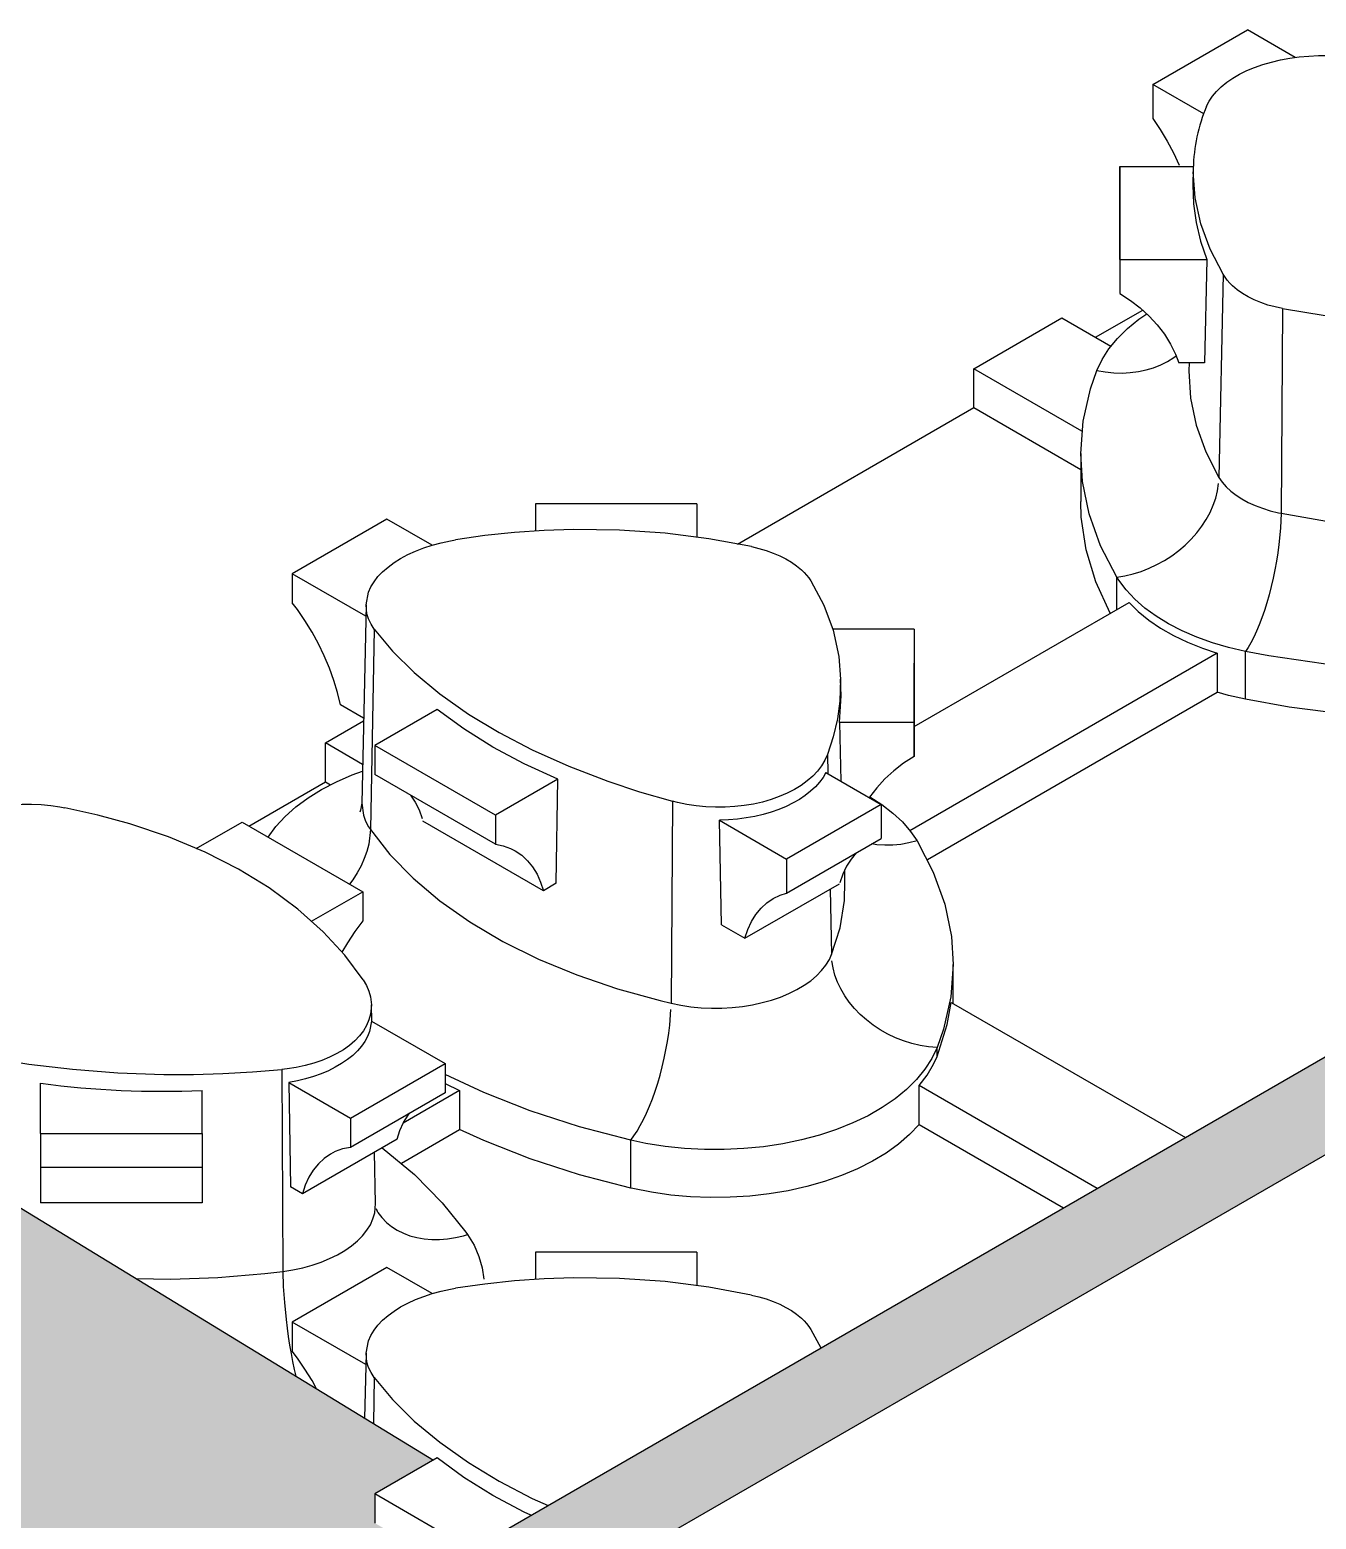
# Model space of a CAD drawing. Header units: millimetres. Extents: x 441156 to 441876, y 4514765 to 4515211.
# Drawn here: x 441489.989 to 441490.625, y 4514926.779 to 4514927.515 of the extents above; entities that cross this region are included whole.
import ezdxf

# ---------------------------------------------------------------- set-up
doc = ezdxf.new("R2010")
doc.units = ezdxf.units.MM
doc.layers.add('Cornice', color=7, linetype='Continuous')
doc.layers.add('Cornice_Tratteggi', color=7, linetype='Continuous', lineweight=5)

msp = doc.modelspace()

# ---------------------------------------------------------------- hatches: boundary and pattern name
at = {"layer": 'Cornice_Tratteggi'}
h = msp.add_hatch(dxfattribs=at)
h.set_pattern_fill('AR-RSHKE', color=254, scale=3.01875e-05)
h.set_pattern_definition([(0, (441481.528145, 4514941.521309), (0.0195524437, 0.00920115), [0.004600575, -0.0038338125, 0.0053673375, -0.0023002875, 0.0069008625, -0.00306705]), (0, (441481.5327455, 4514941.521692), (0.0195524437, 0.00920115), [0.0038338125, -0.0145684875, 0.00306705, -0.004600575]), (0, (441481.541947, 4514941.5207335), (0.0195524437, 0.00920115), [0.002300287, -0.023769637]), (90, (441481.528145, 4514941.5213086), (-0.0065174813, 0.00920115), [0.008817769, -0.027986831]), (90, (441481.5327455, 4514941.5213086), (-0.0065174813, 0.00920115), [0.008626078, -0.028178522]), (90, (441481.5365793, 4514941.5213086), (-0.0065174813, 0.00920115), [0.008051006, -0.028753594]), (90, (441481.5419467, 4514941.5207335), (-0.0065174813, 0.00920115), [0.008817769, -0.027986831]), (90, (441481.544247, 4514941.5207335), (-0.0065174813, 0.00920115), [0.008817769, -0.027986831]), (90, (441481.551148, 4514941.5213086), (-0.0065174813, 0.00920115), [0.008434387, -0.028370212])])
h.paths.add_polyline_path([(441490.01807424, 4514926.60618213), (441489.97624511, 4514926.63033195), (441489.97624511, 4514926.01450696), (441489.76709948, 4514926.13525608), (441489.76709948, 4514926.08695608), (441490.01807424, 4514925.94205713)])
h.paths.add_polyline_path([(441491.33918857, 4514927.3689205), (441491.33918857, 4514927.41722016), (441489.97624511, 4514926.63033195), (441490.01807424, 4514926.60618213)])
msp.add_hatch(color=254, dxfattribs=at).paths.add_polyline_path([(441489.95742889, 4514926.94942616, 1.032811065), (441489.87026317, 4514926.80468406), (441489.93402486, 4514926.76572555), (441489.95044298, 4514926.77520447), (441489.97410147, 4514926.76154465), (441489.97605703, 4514926.76180968), (441489.98080044, 4514926.7622326), (441489.98556043, 4514926.76243907), (441489.99032181, 4514926.76242568), (441489.9950656, 4514926.76219508), (441489.99974206, 4514926.7617509), (441490.00430146, 4514926.76109677), (441490.00672284, 4514926.76065373), (441490.02303871, 4514926.75702602), (441490.03876728, 4514926.75270171), (441490.05794381, 4514926.74619404), (441490.07163157, 4514926.7404582), (441490.09426945, 4514926.75352875), (441490.14194986, 4514926.72600071), (441490.18703763, 4514926.7520319), (441490.18354425, 4514926.75404879), (441490.18318219, 4514926.75530877), (441490.18164739, 4514926.75954334), (441490.17973193, 4514926.76338419), (441490.17745039, 4514926.76680209), (441490.15980777, 4514926.77698796), (441490.1598081, 4514926.79136715), (441490.18876078, 4514926.80808195)])

# ---------------------------------------------------------------- linework, layer by layer
at = {"color": 254, "linetype": 'Continuous'}
for p, q in [((441490.19067425, 4514926.80918662), (441490.1598081, 4514926.79136715)), ((441490.1598081, 4514926.79136715), (441490.15980777, 4514926.77698796)), ((441490.20748851, 4514926.76383911), (441490.1598081, 4514926.79136715))]:
    msp.add_line(p, q, dxfattribs=at)
msp.add_polyline3d([(441490.23692841, 4514926.78083608, 0), (441490.2336061, 4514926.78234306, 0), (441490.21807496, 4514926.79062273, 0), (441490.20373403, 4514926.79958954, 0), (441490.19067425, 4514926.80918662, 0)], dxfattribs=at)
at = {"layer": 'Cornice', "color": 254, "linetype": 'Continuous'}
for p, q in [((441490.54406929, 4514927.48764779), (441490.59081656, 4514927.51463707)), ((441490.61447504, 4514927.50097726), (441490.59081656, 4514927.51463707)), ((441490.54406929, 4514927.48764779), (441490.54406891, 4514927.47080897)), ((441490.56927025, 4514927.47309738), (441490.54406929, 4514927.48764779)), ((441490.52784283, 4514927.44714525), (441490.5278423, 4514927.43030646)), ((441490.52784283, 4514927.40113377), (441490.52784283, 4514927.44714525)), ((441490.52784283, 4514927.44714525), (441490.56419972, 4514927.44714448)), ((441490.56408297, 4514927.44609021), (441490.56390714, 4514927.43786637)), ((441490.5278423, 4514927.43030646), (441490.5278423, 4514927.38429497)), ((441490.52784283, 4514927.40113377), (441490.5278423, 4514927.38429497)), ((441490.52784283, 4514927.40113377), (441490.57081912, 4514927.40113285)), ((441490.57081912, 4514927.40113285), (441490.56969934, 4514927.35011161)), ((441490.57881098, 4514927.39387195), (441490.57679249, 4514927.29350358)), ((441490.51586252, 4514927.36275129), (441490.53912762, 4514927.37618328)), ((441490.60816766, 4514927.37692302), (441490.60746589, 4514927.27579445)), ((441490.45566716, 4514927.34722335), (441490.49921256, 4514927.37236405)), ((441490.49921256, 4514927.37236405), (441490.52342296, 4514927.35838631)), ((441490.50908119, 4514927.31638504), (441490.45566716, 4514927.34722335)), ((441490.45566716, 4514927.32799782), (441490.45566716, 4514927.34722335)), ((441490.56969934, 4514927.35011161), (441490.5568827, 4514927.35011161)), ((441490.56203099, 4514927.35011161), (441490.56194805, 4514927.34623213)), ((441490.33898198, 4514927.26063025), (441490.45566716, 4514927.32799782)), ((441490.45566716, 4514927.32799782), (441490.50850321, 4514927.29749321)), ((441490.50850321, 4514927.30526061), (441490.50850321, 4514927.28159842)), ((441490.31885942, 4514927.28047831), (441490.23916442, 4514927.28047831)), ((441490.23916442, 4514927.28047831), (441490.23916442, 4514927.2670562)), ((441490.31885942, 4514927.28047831), (441490.31885942, 4514927.26399875)), ((441490.16580986, 4514927.27295897), (441490.11906259, 4514927.24596968)), ((441490.18814249, 4514927.26006467), (441490.16580986, 4514927.27295897)), ((441490.11906259, 4514927.24596968), (441490.11906226, 4514927.23159068)), ((441490.15536644, 4514927.22500875), (441490.11906259, 4514927.24596968)), ((441490.52633088, 4514927.22830323), (441490.52633088, 4514927.24431306)), ((441490.15548687, 4514927.23064135), (441490.1533909, 4514927.13260543)), ((441490.42616358, 4514927.17047216), (441490.53238665, 4514927.23179949)), ((441490.15958274, 4514927.21862289), (441490.15762588, 4514927.11952513)), ((441490.42616304, 4514927.21852713), (441490.3859894, 4514927.21852627)), ((441490.42616304, 4514927.21852713), (441490.42616304, 4514927.17251564)), ((441490.42616304, 4514927.21852713), (441490.42616358, 4514927.20168834)), ((441490.57593205, 4514927.20665879), (441490.42414202, 4514927.11902361)), ((441490.57593205, 4514927.20665879), (441490.57593205, 4514927.18743326)), ((441490.5899218, 4514927.183937), (441490.5899218, 4514927.20759918)), ((441490.42616358, 4514927.15567685), (441490.42616358, 4514927.20168834)), ((441490.39009873, 4514927.18558505), (441490.38992104, 4514927.19389605)), ((441490.38941415, 4514927.17251486), (441490.39009873, 4514927.18558505)), ((441490.43273752, 4514927.10476065), (441490.57593205, 4514927.18743326)), ((441490.15428893, 4514927.17460944), (441490.14279874, 4514927.18124324)), ((441490.19067425, 4514927.17890292), (441490.1598081, 4514927.16108345)), ((441490.13548037, 4514927.16236519), (441490.15425895, 4514927.1732069)), ((441490.42616304, 4514927.17251564), (441490.38941415, 4514927.17251486)), ((441490.38941415, 4514927.17251486), (441490.39003601, 4514927.14350249)), ((441490.42616304, 4514927.17251564), (441490.42616358, 4514927.15567685)), ((441490.15380102, 4514927.15178787), (441490.13548037, 4514927.16236519)), ((441490.13548037, 4514927.14313967), (441490.13548037, 4514927.16236519)), ((441490.1598081, 4514927.16108345), (441490.15980777, 4514927.14670426)), ((441490.21936284, 4514927.12669983), (441490.1598081, 4514927.16108345)), ((441490.38337807, 4514927.15663394), (441490.38357351, 4514927.14723338)), ((441490.21936252, 4514927.11232065), (441490.15980777, 4514927.14670426)), ((441490.38265558, 4514927.14776332), (441490.40993658, 4514927.1320136)), ((441490.0976455, 4514927.12129591), (441490.13548037, 4514927.14313967)), ((441490.13548037, 4514927.14313967), (441490.13793949, 4514927.14171991)), ((441490.25022899, 4514927.14451931), (441490.21936284, 4514927.12669983)), ((441490.24944788, 4514927.09304697), (441490.25022899, 4514927.14451931)), ((441490.30690945, 4514927.13356459), (441490.30612348, 4514927.03379083)), ((441490.40993658, 4514927.1320136), (441490.36318932, 4514927.10502431)), ((441490.40993658, 4514927.1320136), (441490.40993697, 4514927.11517434)), ((441490.21936284, 4514927.12669983), (441490.21936252, 4514927.11232065)), ((441490.07163157, 4514927.1101745), (441490.09426945, 4514927.12324505)), ((441490.09426945, 4514927.12324505), (441490.1538242, 4514927.08886143)), ((441490.24309899, 4514927.08938147), (441490.18354425, 4514927.12376509)), ((441490.33007227, 4514927.12414326), (441490.36318932, 4514927.10502431)), ((441490.33111778, 4514927.07251824), (441490.33007227, 4514927.12414326)), ((441490.3631897, 4514927.08818505), (441490.40993697, 4514927.11517434)), ((441490.36318932, 4514927.10502431), (441490.3631897, 4514927.08818505)), ((441490.39205782, 4514927.09395081), (441490.39193392, 4514927.09974636)), ((441490.12855486, 4514927.07427155), (441490.1538242, 4514927.08886143)), ((441490.1538242, 4514927.08886143), (441490.15382452, 4514927.07448262)), ((441490.24944788, 4514927.09304697), (441490.24309899, 4514927.08938147)), ((441490.34265503, 4514927.06585727), (441490.3894023, 4514927.09284656)), ((441490.38476, 4514927.09016635), (441490.38543302, 4514927.05779603)), ((441490.33111778, 4514927.07251824), (441490.34265503, 4514927.06585727)), ((441490.44550267, 4514927.03365688), (441490.44550267, 4514927.05297929)), ((441490.15831669, 4514927.02490498), (441490.15814481, 4514927.03294436)), ((441490.44454281, 4514927.03421105), (441490.56016688, 4514926.9674561)), ((441490.15825078, 4514927.02494304), (441490.1945697, 4514927.00397559)), ((441490.43753294, 4514927.00747229), (441490.43753294, 4514927.01190894)), ((441490.11396147, 4514927.00108769), (441490.11442777, 4514926.90133259)), ((441490.14782244, 4514926.97698631), (441490.1945697, 4514927.00397559)), ((441490.1945697, 4514927.00397559), (441490.19457003, 4514926.98959621)), ((441489.99477287, 4514926.96946629), (441489.99477287, 4514926.99427751)), ((441490.11733955, 4514926.99458452), (441490.11821665, 4514926.94305655)), ((441490.11733955, 4514926.99458452), (441490.14782244, 4514926.97698631)), ((441490.51662148, 4514926.94231539), (441490.42868473, 4514926.99308521)), ((441490.42868473, 4514926.97385968), (441490.42868473, 4514926.99308521)), ((441490.07446787, 4514926.96946629), (441490.07446787, 4514926.99068228)), ((441490.19457003, 4514926.98959621), (441490.14782276, 4514926.96260692)), ((441490.20173257, 4514926.99061669), (441490.1738384, 4514926.97451214)), ((441490.20173257, 4514926.99061669), (441490.20173257, 4514926.97139117)), ((441490.14782244, 4514926.97698631), (441490.14782276, 4514926.96260692)), ((441490.17301319, 4514926.95481018), (441490.20173257, 4514926.97139117)), ((441490.42868473, 4514926.97385968), (441490.49997152, 4514926.93270263)), ((441489.99477287, 4514926.96946629), (441489.99477287, 4514926.95262718)), ((441489.99477287, 4514926.96946629), (441490.07446787, 4514926.96946629)), ((441490.07446787, 4514926.96946629), (441490.07446787, 4514926.95262718)), ((441490.17083355, 4514926.96665703), (441490.12408629, 4514926.93966774)), ((441490.28621161, 4514926.94244521), (441490.28621161, 4514926.9661074)), ((441490.16024139, 4514926.93487977), (441490.15969944, 4514926.96022881)), ((441490.07446787, 4514926.95262718), (441489.99477287, 4514926.95262718)), ((441489.99477287, 4514926.95262718), (441489.99477287, 4514926.93521014)), ((441490.07446787, 4514926.95262718), (441490.07446787, 4514926.93521014)), ((441490.12408629, 4514926.93966774), (441490.11821665, 4514926.94305655)), ((441490.07446787, 4514926.93521014), (441489.99477287, 4514926.93521014)), ((441490.31885942, 4514926.910762), (441490.23916442, 4514926.910762)), ((441490.23916442, 4514926.910762), (441490.23916442, 4514926.8973399)), ((441490.31885942, 4514926.910762), (441490.31885942, 4514926.89428244)), ((441490.16580986, 4514926.90324267), (441490.11906259, 4514926.87625338)), ((441490.18814249, 4514926.89034837), (441490.16580986, 4514926.90324267)), ((441490.11906259, 4514926.87625338), (441490.11906226, 4514926.86187437)), ((441490.15536644, 4514926.85529245), (441490.11906259, 4514926.87625338)), ((441490.15548687, 4514926.86092505), (441490.15480072, 4514926.8288316)), ((441490.15958274, 4514926.84890659), (441490.15913404, 4514926.82618394))]:
    msp.add_line(p, q, dxfattribs=at)
at = {"layer": 'Cornice', "color": 254}
for p, q in [((441489.97624511, 4514926.63033195), (441491.33918857, 4514927.41722016)), ((441490.01807424, 4514926.60618213), (441491.33918857, 4514927.3689205)), ((441489.95742889, 4514926.94942616), (441490.18876078, 4514926.80808195))]:
    msp.add_line(p, q, dxfattribs=at)
at = {"layer": 'Cornice', "color": 254, "linetype": 'Continuous'}
for points in [[(441490.57062781, 4514927.4768664, 0), (441490.57187756, 4514927.47937863, 0), (441490.57351559, 4514927.4818421, 0), (441490.57552274, 4514927.48423112, 0), (441490.57787983, 4514927.48652, 0), (441490.58058281, 4514927.48869923, 0), (441490.58361777, 4514927.49076219, 0), (441490.58695099, 4514927.49268769, 0), (441490.59054877, 4514927.49445457, 0), (441490.59439804, 4514927.49605316, 0), (441490.5984847, 4514927.49748124, 0), (441490.60276443, 4514927.49872465, 0), (441490.60719289, 4514927.49976924, 0), (441490.61175361, 4514927.50060844, 0), (441490.61643061, 4514927.50124228, 0), (441490.62117402, 4514927.5016652, 0), (441490.62593401, 4514927.50187167, 0), (441490.63069539, 4514927.50185828, 0), (441490.63543917, 4514927.50162768, 0), (441490.64011564, 4514927.5011835, 0), (441490.64467504, 4514927.50052937, 0), (441490.64709642, 4514927.50008633, 0)], [(441490.54406891, 4514927.47080897, 0), (441490.54775736, 4514927.46532948, 0), (441490.55117892, 4514927.45964562, 0), (441490.55430756, 4514927.45380065, 0), (441490.55711946, 4514927.44783905, 0), (441490.55742301, 4514927.44714462, 0)], [(441490.57881098, 4514927.39387195, 0), (441490.57244888, 4514927.4062696, 0), (441490.56784933, 4514927.41878121, 0), (441490.56499634, 4514927.43168494, 0), (441490.56406412, 4514927.4445236, 0), (441490.56408304, 4514927.44609376, 0)], [(441490.56390714, 4514927.43786637, 0), (441490.56419251, 4514927.42860944, 0), (441490.56544324, 4514927.41937923, 0), (441490.56765479, 4514927.41020926, 0), (441490.57081912, 4514927.40113285, 0)], [(441490.60816766, 4514927.37692302, 0), (441490.60448902, 4514927.37771372, 0), (441490.60094316, 4514927.37868677, 0), (441490.59745924, 4514927.37987204, 0), (441490.59416727, 4514927.38123466, 0), (441490.59117575, 4514927.38271986, 0), (441490.58840886, 4514927.38435293, 0), (441490.58581705, 4514927.38617648, 0), (441490.58350223, 4514927.38813135, 0), (441490.58213135, 4514927.38949066, 0), (441490.58089375, 4514927.39089696, 0), (441490.57978012, 4514927.39236507, 0), (441490.57881098, 4514927.39387195, 0)], [(441490.5278423, 4514927.38429497, 0), (441490.53305855, 4514927.38094499, 0), (441490.53789738, 4514927.37723656, 0), (441490.54232194, 4514927.37319789, 0), (441490.54629856, 4514927.36885973, 0), (441490.54979699, 4514927.36425508, 0), (441490.55279058, 4514927.35941901, 0), (441490.55525657, 4514927.3543883, 0), (441490.5568827, 4514927.35011161, 0)], [(441490.60816766, 4514927.37692302, 0), (441490.62926657, 4514927.37346621, 0), (441490.65081994, 4514927.37087857, 0), (441490.67331924, 4514927.36914529, 0), (441490.69597783, 4514927.36836392, 0), (441490.7105933, 4514927.3683693, 0), (441490.72516176, 4514927.36877294, 0), (441490.73981792, 4514927.36958648, 0), (441490.75433505, 4514927.37080399, 0)], [(441490.51647293, 4514927.34633096, 0), (441490.51905472, 4514927.35178528, 0), (441490.52245007, 4514927.35708893, 0), (441490.52663314, 4514927.36220155, 0), (441490.53157209, 4514927.36708423, 0), (441490.53722933, 4514927.3716998, 0), (441490.5410751, 4514927.3744093, 0)], [(441490.51647293, 4514927.34633096, 0), (441490.52062845, 4514927.34561561, 0), (441490.52478595, 4514927.34520388, 0), (441490.5289138, 4514927.34509892, 0), (441490.53298056, 4514927.34530151, 0), (441490.5369553, 4514927.34581012, 0), (441490.54080777, 4514927.34662088, 0), (441490.54450864, 4514927.34772762, 0), (441490.54802975, 4514927.3491219, 0), (441490.5513443, 4514927.35079313, 0), (441490.55442706, 4514927.35272859, 0), (441490.5555965, 4514927.35357848, 0)], [(441490.50850321, 4514927.30526061, 0), (441490.50971014, 4514927.32132813, 0), (441490.51332187, 4514927.33727499, 0), (441490.51647293, 4514927.34633096, 0)], [(441490.56194805, 4514927.34623213, 0), (441490.5626796, 4514927.33273851, 0), (441490.56544537, 4514927.31933306, 0), (441490.57022429, 4514927.30611778, 0), (441490.57679249, 4514927.29350358, 0)], [(441490.52633088, 4514927.24431306, 0), (441490.51833176, 4514927.25971833, 0), (441490.51267269, 4514927.27546558, 0), (441490.50939619, 4514927.29143656, 0), (441490.50850321, 4514927.30526061, 0)], [(441490.52633088, 4514927.24431306, 0), (441490.53035573, 4514927.24495001, 0), (441490.53438249, 4514927.24589124, 0), (441490.53838053, 4514927.24712957, 0), (441490.54231942, 4514927.24865559, 0), (441490.54616917, 4514927.25045767, 0), (441490.54990049, 4514927.25252212, 0), (441490.55348499, 4514927.2548332, 0), (441490.55689537, 4514927.25737334, 0), (441490.56010569, 4514927.2601232, 0), (441490.56309152, 4514927.26306186, 0), (441490.56583013, 4514927.26616695, 0), (441490.56830067, 4514927.26941483, 0), (441490.57048435, 4514927.27278079, 0), (441490.57236454, 4514927.27623922, 0), (441490.57392694, 4514927.27976379, 0), (441490.57515966, 4514927.28332767, 0), (441490.57605331, 4514927.28690375, 0), (441490.57660109, 4514927.29046481, 0), (441490.57679249, 4514927.29350358, 0)], [(441490.57679249, 4514927.29350358, 0), (441490.57839625, 4514927.29117342, 0), (441490.58034566, 4514927.28893284, 0), (441490.58262589, 4514927.28679887, 0), (441490.58521959, 4514927.28478777, 0), (441490.58810701, 4514927.28291482, 0), (441490.59126619, 4514927.2811943, 0), (441490.59467307, 4514927.27963929, 0), (441490.59830173, 4514927.27826163, 0), (441490.60212456, 4514927.2770718, 0), (441490.60611245, 4514927.27607886, 0), (441490.60746589, 4514927.27579445, 0)], [(441490.52304615, 4514927.22640681, 0), (441490.51592246, 4514927.24195465, 0), (441490.51115693, 4514927.25780017, 0), (441490.50878534, 4514927.2738244, 0), (441490.50850321, 4514927.28159842, 0)], [(441490.60746589, 4514927.27579445, 0), (441490.60738036, 4514927.27217548, 0), (441490.60717328, 4514927.26838642, 0), (441490.60684622, 4514927.26445611, 0), (441490.60640167, 4514927.26041447, 0), (441490.60584301, 4514927.25629224, 0), (441490.60517451, 4514927.25212082, 0), (441490.60440124, 4514927.24793193, 0), (441490.60352908, 4514927.24375746, 0), (441490.60256469, 4514927.23962919, 0), (441490.60151539, 4514927.23557853, 0), (441490.60038918, 4514927.2316363, 0), (441490.59919461, 4514927.22783252, 0), (441490.5979408, 4514927.22419613, 0), (441490.59663727, 4514927.2207548, 0), (441490.59529395, 4514927.21753473, 0), (441490.59392106, 4514927.21456043, 0), (441490.59252905, 4514927.21185452, 0), (441490.59112852, 4514927.2094376, 0), (441490.5899218, 4514927.20759918, 0)], [(441490.60746589, 4514927.27579445, 0), (441490.62986632, 4514927.27192154, 0), (441490.65276616, 4514927.26919052, 0), (441490.67599114, 4514927.2676222, 0), (441490.69936449, 4514927.2672285, 0), (441490.72270833, 4514927.26801241, 0), (441490.745845, 4514927.26996798, 0), (441490.75480135, 4514927.27104889, 0)], [(441490.34583821, 4514927.25936635, 0), (441490.3247393, 4514927.26325578, 0), (441490.30318593, 4514927.2659792, 0), (441490.28068664, 4514927.26754023, 0), (441490.25802804, 4514927.26783529, 0), (441490.24341257, 4514927.26735087, 0), (441490.22884411, 4514927.26634033, 0), (441490.21418796, 4514927.26478379, 0), (441490.19967082, 4514927.26269635, 0)], [(441490.15548682, 4514927.23063934, 0), (441490.15552857, 4514927.23148758, 0), (441490.15591848, 4514927.23416028, 0), (441490.15670486, 4514927.23682045, 0), (441490.15788156, 4514927.23943983, 0), (441490.15944764, 4514927.24200616, 0), (441490.16139362, 4514927.24451311, 0), (441490.16369697, 4514927.24693453, 0), (441490.16633519, 4514927.24924431, 0), (441490.169301, 4514927.25143148, 0), (441490.17258111, 4514927.25349099, 0), (441490.17613928, 4514927.25540186, 0), (441490.17993929, 4514927.25714311, 0), (441490.18397144, 4514927.25870682, 0), (441490.18821734, 4514927.26008904, 0), (441490.19263117, 4514927.26127624, 0), (441490.19716714, 4514927.26225492, 0), (441490.19967082, 4514927.26269635, 0)], [(441490.34583821, 4514927.25936635, 0), (441490.34951686, 4514927.25848049, 0), (441490.35306271, 4514927.25743077, 0), (441490.35654663, 4514927.25618653, 0), (441490.3598386, 4514927.2547855, 0), (441490.36283012, 4514927.25328303, 0), (441490.36559701, 4514927.25165251, 0), (441490.36818882, 4514927.24985232, 0), (441490.37050364, 4514927.24794159, 0), (441490.37187452, 4514927.24662281, 0), (441490.37311212, 4514927.24526589, 0), (441490.37422576, 4514927.24385668, 0), (441490.37519489, 4514927.24241743, 0)], [(441490.37519489, 4514927.24241743, 0), (441490.38155699, 4514927.23045239, 0), (441490.38615654, 4514927.21807655, 0), (441490.38900953, 4514927.20500058, 0), (441490.3899209, 4514927.19390265, 0)], [(441490.5899218, 4514927.20759918, 0), (441490.58155456, 4514927.20951876, 0), (441490.57350894, 4514927.21185207, 0), (441490.56584618, 4514927.21458135, 0), (441490.55862458, 4514927.21768582, 0), (441490.55189911, 4514927.22114186, 0), (441490.54572096, 4514927.22492317, 0), (441490.54013714, 4514927.22900096, 0), (441490.53519016, 4514927.23334421, 0), (441490.53091765, 4514927.23791987, 0), (441490.52735214, 4514927.24269309, 0), (441490.52633088, 4514927.24431306, 0)], [(441490.14279874, 4514927.18124324, 0), (441490.14137345, 4514927.18722883, 0), (441490.1395639, 4514927.19327317, 0), (441490.13738388, 4514927.19933028, 0), (441490.13484997, 4514927.20535404, 0), (441490.13198146, 4514927.21129862, 0), (441490.12880018, 4514927.21711877, 0), (441490.12533033, 4514927.2227702, 0), (441490.12159833, 4514927.22820989, 0), (441490.11906226, 4514927.23159068, 0)], [(441490.15958274, 4514927.21862289, 0), (441490.15799295, 4514927.22106845, 0), (441490.1567822, 4514927.22360301, 0), (441490.15596134, 4514927.22619945, 0), (441490.15554127, 4514927.22883065, 0), (441490.15548682, 4514927.23063934, 0)], [(441490.53238665, 4514927.23179949, 0), (441490.53690774, 4514927.22730417, 0), (441490.54209024, 4514927.22305345, 0), (441490.5478947, 4514927.21907968, 0), (441490.55427695, 4514927.2154131, 0), (441490.56118843, 4514927.21208163, 0), (441490.56857652, 4514927.20911061, 0), (441490.57593205, 4514927.20665879, 0)], [(441490.15958274, 4514927.21862289, 0), (441490.16862447, 4514927.20770632, 0), (441490.17929005, 4514927.19711342, 0), (441490.19189002, 4514927.18662955, 0), (441490.20604146, 4514927.17664296, 0), (441490.22118757, 4514927.167486, 0), (441490.23759732, 4514927.15893113, 0), (441490.25568849, 4514927.15082048, 0), (441490.27486501, 4514927.14346866, 0), (441490.29059358, 4514927.13826431, 0), (441490.30690945, 4514927.13356459, 0)], [(441490.76662368, 4514927.20190775, 0), (441490.73921654, 4514927.19903169, 0), (441490.71148103, 4514927.19753632, 0), (441490.68362542, 4514927.19743286, 0), (441490.65585888, 4514927.19872207, 0), (441490.62838992, 4514927.20139429, 0), (441490.60142478, 4514927.20542945, 0), (441490.5899218, 4514927.20759918, 0)], [(441490.3899209, 4514927.19390265, 0), (441490.38994175, 4514927.1916756, 0), (441490.38951757, 4514927.18299792, 0), (441490.38829284, 4514927.17428345, 0), (441490.38624027, 4514927.16545029, 0), (441490.38337807, 4514927.15663394, 0)], [(441490.5899218, 4514927.183937, 0), (441490.58155456, 4514927.18585658, 0), (441490.57593205, 4514927.18743326, 0)], [(441490.7219286, 4514927.17427319, 0), (441490.69409361, 4514927.17364602, 0), (441490.66626907, 4514927.17441248, 0), (441490.63866394, 4514927.17656681, 0), (441490.61148549, 4514927.18009282, 0), (441490.5899218, 4514927.183937, 0)], [(441490.25022899, 4514927.14451931, 0), (441490.2336061, 4514927.15205936, 0), (441490.21807496, 4514927.16033903, 0), (441490.20373403, 4514927.16930584, 0), (441490.19067425, 4514927.17890292, 0)], [(441490.38337807, 4514927.15663394, 0), (441490.38212831, 4514927.15383283, 0), (441490.38049028, 4514927.15110399, 0), (441490.37848313, 4514927.14847578, 0), (441490.37612605, 4514927.14597659, 0), (441490.37342306, 4514927.14361704, 0), (441490.3703881, 4514927.14140408, 0), (441490.36705488, 4514927.13936032, 0), (441490.3634571, 4514927.13750836, 0), (441490.35960783, 4514927.13585862, 0), (441490.35552117, 4514927.13441301, 0), (441490.35124144, 4514927.1331857, 0), (441490.34681299, 4514927.13219085, 0), (441490.34225226, 4514927.13143522, 0), (441490.33757527, 4514927.13091807, 0), (441490.33283185, 4514927.13064354, 0), (441490.32807186, 4514927.13061575, 0), (441490.32331049, 4514927.13083792, 0), (441490.3185667, 4514927.13130618, 0), (441490.31389023, 4514927.13201425, 0), (441490.30933083, 4514927.13295584, 0), (441490.30690945, 4514927.13356459, 0)], [(441490.42616358, 4514927.15567685, 0), (441490.42094732, 4514927.15232687, 0), (441490.41610849, 4514927.14861843, 0), (441490.41168393, 4514927.14457977, 0), (441490.40770731, 4514927.1402416, 0), (441490.40420889, 4514927.13563696, 0), (441490.40405355, 4514927.13540996, 0)], [(441490.10708589, 4514927.11584554, 0), (441490.11091592, 4514927.12104956, 0), (441490.11551697, 4514927.12604106, 0), (441490.12085402, 4514927.13078204, 0), (441490.12688647, 4514927.13523643, 0), (441490.13356839, 4514927.13937032, 0), (441490.14084893, 4514927.14315225, 0), (441490.14867269, 4514927.14655344, 0), (441490.15372955, 4514927.14844515, 0)], [(441490.38265558, 4514927.14776332, 0), (441490.38124384, 4514927.14532842, 0), (441490.37950691, 4514927.14296464, 0), (441490.37745538, 4514927.14068643, 0), (441490.37510181, 4514927.13850771, 0), (441490.37246059, 4514927.13644182, 0), (441490.36954787, 4514927.13450138, 0), (441490.36638145, 4514927.13269825, 0), (441490.36298069, 4514927.13104347, 0), (441490.35936638, 4514927.12954714, 0), (441490.35556063, 4514927.12821841, 0), (441490.3515867, 4514927.12706541, 0), (441490.34746889, 4514927.1260952, 0), (441490.34323237, 4514927.12531369, 0), (441490.33890305, 4514927.12472567, 0), (441490.33450739, 4514927.12433473, 0), (441490.33007227, 4514927.12414326, 0)], [(441489.93025423, 4514927.1071501, 0), (441489.93150398, 4514927.10966233, 0), (441489.93314202, 4514927.1121258, 0), (441489.93514916, 4514927.11451482, 0), (441489.93750625, 4514927.11680369, 0), (441489.94020923, 4514927.11898293, 0), (441489.94324419, 4514927.12104589, 0), (441489.94657742, 4514927.12297139, 0), (441489.9501752, 4514927.12473826, 0), (441489.95402446, 4514927.12633685, 0), (441489.95811112, 4514927.12776493, 0), (441489.96239085, 4514927.12900835, 0), (441489.96681931, 4514927.13005294, 0), (441489.97138003, 4514927.13089214, 0), (441489.97605703, 4514927.13152598, 0), (441489.98080044, 4514927.1319489, 0), (441489.98556043, 4514927.13215537, 0), (441489.99032181, 4514927.13214198, 0), (441489.9950656, 4514927.13191138, 0), (441489.99974206, 4514927.1314672, 0), (441490.00430146, 4514927.13081307, 0), (441490.00672284, 4514927.13037003, 0)], [(441490.15339092, 4514927.13260606, 0), (441490.15337994, 4514927.13228186, 0), (441490.15314546, 4514927.13037829, 0), (441490.15280799, 4514927.12912066, 0), (441490.15251455, 4514927.12838194, 0), (441490.15236315, 4514927.12808779, 0), (441490.15235602, 4514927.12807592, 0)], [(441490.1533909, 4514927.13260543, 0), (441490.15355149, 4514927.12964337, 0), (441490.15415862, 4514927.12670066, 0), (441490.15520767, 4514927.1237997, 0), (441490.15669065, 4514927.12096257, 0), (441490.15762588, 4514927.11952513, 0)], [(441490.17745039, 4514927.13651839, 0), (441490.17973193, 4514927.13310049, 0), (441490.18164739, 4514927.12925964, 0), (441490.18318219, 4514927.12502508, 0), (441490.18354425, 4514927.12376509, 0)], [(441490.40433003, 4514927.13581245, 0), (441490.41030565, 4514927.13192417, 0), (441490.41567155, 4514927.12774999, 0), (441490.42038691, 4514927.12332169, 0), (441490.42441582, 4514927.11867296, 0), (441490.42767499, 4514927.11392684, 0)], [(441490.15404955, 4514927.04531173, 0), (441490.14500782, 4514927.05752198, 0), (441490.13434225, 4514927.06912163, 0), (441490.12174228, 4514927.08033375, 0), (441490.10759083, 4514927.09073238, 0), (441490.09244473, 4514927.0999829, 0), (441490.07603497, 4514927.10832926, 0), (441490.05794381, 4514927.11591034, 0), (441490.03876728, 4514927.12241801, 0), (441490.02303871, 4514927.12674232, 0), (441490.00672284, 4514927.13037003, 0)], [(441490.15762588, 4514927.11952513, 0), (441490.1573842, 4514927.11599214, 0), (441490.15679904, 4514927.11241127, 0), (441490.15587485, 4514927.10880977, 0), (441490.15461867, 4514927.10521505, 0), (441490.15304006, 4514927.10165446, 0), (441490.15115103, 4514927.0981551, 0), (441490.14896597, 4514927.09474362, 0), (441490.14738827, 4514927.09257718, 0)], [(441490.15762588, 4514927.11952513, 0), (441490.16725807, 4514927.10725604, 0), (441490.17870575, 4514927.09551831, 0), (441490.19188178, 4514927.08440129, 0), (441490.2066859, 4514927.07398958, 0), (441490.22300543, 4514927.06436241, 0), (441490.24071617, 4514927.05559305, 0), (441490.25968334, 4514927.04774825, 0), (441490.27976258, 4514927.04088772, 0), (441490.30080107, 4514927.03506365, 0), (441490.30612348, 4514927.03379083, 0)], [(441490.21936252, 4514927.11232065, 0), (441490.22324882, 4514927.11152728, 0), (441490.22689111, 4514927.11021346, 0), (441490.22922085, 4514927.10902391, 0)], [(441490.42767499, 4514927.11392684, 0), (441490.42365014, 4514927.11294801, 0), (441490.41962338, 4514927.11227267, 0), (441490.41562534, 4514927.11190598, 0), (441490.41168645, 4514927.11185072, 0), (441490.4078367, 4514927.11210731, 0), (441490.40524534, 4514927.11246566, 0)], [(441490.42767499, 4514927.11392684, 0), (441490.43567412, 4514927.09852157, 0), (441490.44133318, 4514927.08277432, 0), (441490.44460968, 4514927.06680334, 0), (441490.44550267, 4514927.05297929, 0)], [(441490.22922085, 4514927.10902391, 0), (441490.23239122, 4514927.10685926, 0), (441490.23524797, 4514927.10420969, 0), (441490.23776939, 4514927.10109536, 0), (441490.23993626, 4514927.09753998, 0), (441490.24173211, 4514927.09357061, 0), (441490.24309899, 4514927.08938147, 0)], [(441490.39762656, 4514927.10806699, 0), (441490.39505786, 4514927.10501522, 0), (441490.39284122, 4514927.10151894, 0), (441490.3909935, 4514927.09760475, 0), (441490.38952876, 4514927.09330244, 0), (441490.3894023, 4514927.09284656, 0)], [(441490.35653317, 4514927.08549971, 0), (441490.35999301, 4514927.08716297, 0), (441490.3631897, 4514927.08818505, 0)], [(441490.38543302, 4514927.05779603, 0), (441490.38960792, 4514927.07107934, 0), (441490.39176169, 4514927.08452217, 0), (441490.39205782, 4514927.09395081, 0)], [(441490.34265503, 4514927.06585727, 0), (441490.34408033, 4514927.07019708, 0), (441490.34588987, 4514927.07415197, 0), (441490.34806989, 4514927.07769182, 0), (441490.3506038, 4514927.0807897, 0), (441490.35347231, 4514927.08342204, 0), (441490.35653317, 4514927.08549971, 0)], [(441490.15382452, 4514927.07448262, 0), (441490.14993821, 4514927.06920177, 0), (441490.14629593, 4514927.06368225, 0), (441490.14355702, 4514927.05908874, 0)], [(441490.30612348, 4514927.03379083, 0), (441490.31096555, 4514927.0328073, 0), (441490.31593767, 4514927.03207116, 0), (441490.32100199, 4514927.03158801, 0), (441490.32611998, 4514927.03136154, 0), (441490.33125268, 4514927.03139345, 0), (441490.33636104, 4514927.03168352, 0), (441490.34140616, 4514927.03222953, 0), (441490.34634966, 4514927.03302733, 0), (441490.35115392, 4514927.03407084, 0), (441490.35578236, 4514927.03535213, 0), (441490.36019977, 4514927.03686144, 0), (441490.36437252, 4514927.03858729, 0), (441490.36826886, 4514927.04051654, 0), (441490.37185914, 4514927.0426345, 0), (441490.37511603, 4514927.04492507, 0), (441490.37801474, 4514927.0473708, 0), (441490.38053322, 4514927.04995308, 0), (441490.38265229, 4514927.05265227, 0), (441490.38435582, 4514927.05544781, 0), (441490.38543302, 4514927.05779603, 0)], [(441490.43753294, 4514927.01190894, 0), (441490.43337742, 4514927.01228241, 0), (441490.42921992, 4514927.01296003, 0), (441490.42509208, 4514927.01393663, 0), (441490.42102531, 4514927.0152048, 0), (441490.41705057, 4514927.01675486, 0), (441490.4131981, 4514927.01857504, 0), (441490.40949723, 4514927.02065146, 0), (441490.40597613, 4514927.02296835, 0), (441490.40266158, 4514927.02550805, 0), (441490.39957881, 4514927.02825124, 0), (441490.39675129, 4514927.03117704, 0), (441490.39420054, 4514927.0342632, 0), (441490.39194597, 4514927.03748621, 0), (441490.39000473, 4514927.04082155, 0), (441490.3883916, 4514927.04424383, 0), (441490.38711886, 4514927.04772702, 0), (441490.3861962, 4514927.0512446, 0), (441490.38563063, 4514927.0547698, 0), (441490.38543302, 4514927.05779603, 0)], [(441490.44550267, 4514927.05297929, 0), (441490.44429573, 4514927.03691178, 0), (441490.440684, 4514927.02096491, 0), (441490.43753294, 4514927.01190894, 0)], [(441490.15404955, 4514927.04531173, 0), (441490.15563934, 4514927.04256597, 0), (441490.1568501, 4514927.03975368, 0), (441490.15767095, 4514927.03690481, 0), (441490.15809102, 4514927.03404929, 0), (441490.15814486, 4514927.03294221, 0)], [(441490.15814486, 4514927.03294221, 0), (441490.15810373, 4514927.03119732, 0), (441490.15771381, 4514927.02835924, 0), (441490.15692744, 4514927.02556494, 0), (441490.15575074, 4514927.0228443, 0), (441490.15418465, 4514927.02021037, 0), (441490.15223868, 4514927.01766927, 0), (441490.14993532, 4514927.01524729, 0), (441490.1472971, 4514927.01297075, 0), (441490.14433129, 4514927.01085086, 0), (441490.14105119, 4514927.00889201, 0), (441490.13749301, 4514927.00711394, 0), (441490.13369301, 4514927.00553639, 0), (441490.12966085, 4514927.0041671, 0), (441490.12541496, 4514927.00300891, 0), (441490.12100112, 4514927.00207281, 0), (441490.11646516, 4514927.00136977, 0), (441490.11396147, 4514927.00108769, 0)], [(441490.28621161, 4514926.9661074, 0), (441490.2877998, 4514926.96821936, 0), (441490.28938874, 4514926.97063629, 0), (441490.29096634, 4514926.9733398, 0), (441490.2925206, 4514926.97630932, 0), (441490.29403969, 4514926.97952225, 0), (441490.29551205, 4514926.98295412, 0), (441490.29692647, 4514926.98657884, 0), (441490.29827219, 4514926.9903688, 0), (441490.29953896, 4514926.99429516, 0), (441490.30071715, 4514926.99832805, 0), (441490.30179779, 4514927.00243676, 0), (441490.30277266, 4514927.00659004, 0), (441490.30363432, 4514927.01075627, 0), (441490.30437624, 4514927.01490374, 0), (441490.30499275, 4514927.01900089, 0), (441490.30547917, 4514927.02301653, 0), (441490.3058318, 4514927.02692011, 0), (441490.30604796, 4514927.03068192, 0), (441490.30612348, 4514927.03379083, 0)], [(441490.43753294, 4514927.00747229, 0), (441490.44251445, 4514927.02329565, 0), (441490.44454281, 4514927.03421105, 0)], [(441490.15825078, 4514927.02494304, 0), (441490.15791926, 4514927.02238251, 0), (441490.15724222, 4514927.01984475, 0), (441490.15622382, 4514927.01734529, 0), (441490.15487027, 4514927.0148994, 0), (441490.15318985, 4514927.01252204, 0), (441490.15119283, 4514927.01022774, 0), (441490.14889143, 4514927.00803053, 0), (441490.14629971, 4514927.00594385, 0), (441490.14343352, 4514927.00398045, 0), (441490.14031039, 4514927.00215233, 0), (441490.1369494, 4514927.00047068, 0), (441490.13337111, 4514926.99894577, 0), (441490.1295974, 4514926.99758693, 0), (441490.12565133, 4514926.99640246, 0), (441490.12155704, 4514926.99539962, 0), (441490.11733955, 4514926.99458452, 0)], [(441489.96779408, 4514927.00720672, 0), (441489.988893, 4514927.0037499, 0), (441490.01044636, 4514927.00116226, 0), (441490.03294566, 4514926.99942898, 0), (441490.05560425, 4514926.99864762, 0), (441490.07021972, 4514926.99865299, 0), (441490.08478818, 4514926.99905664, 0), (441490.09944434, 4514926.99987018, 0), (441490.11396147, 4514927.00108769, 0)], [(441490.43753294, 4514927.01190894, 0), (441490.43495115, 4514927.00645462, 0), (441490.4315558, 4514927.00115097, 0), (441490.42737273, 4514926.99603835, 0), (441490.42243379, 4514926.99115568, 0), (441490.41677655, 4514926.9865401, 0), (441490.41044407, 4514926.98222675, 0), (441490.40348455, 4514926.97824847, 0), (441490.39595095, 4514926.97463551, 0), (441490.38790061, 4514926.97141539, 0), (441490.37939479, 4514926.9686126, 0), (441490.37049823, 4514926.96624849, 0), (441490.36127864, 4514926.96434103, 0), (441490.35180619, 4514926.96290476, 0), (441490.34215296, 4514926.96195059, 0), (441490.33239242, 4514926.96148579, 0), (441490.32259886, 4514926.9615139, 0), (441490.31284681, 4514926.96203471, 0), (441490.3032105, 4514926.96304424, 0), (441490.29376324, 4514926.96453483, 0), (441490.28621161, 4514926.9661074, 0)], [(441490.42868473, 4514926.99308521, 0), (441490.43263885, 4514926.9982582, 0), (441490.43579701, 4514927.00361047, 0), (441490.43753294, 4514927.00747229, 0)], [(441490.28621161, 4514926.9661074, 0), (441490.26086036, 4514926.97273705, 0), (441490.23659949, 4514926.98061004, 0), (441490.21361152, 4514926.98966715, 0), (441490.19456983, 4514926.99856441, 0)], [(441490.19456993, 4514926.9941277, 0), (441490.20173257, 4514926.99061669, 0)], [(441490.17083355, 4514926.96665703, 0), (441490.17225885, 4514926.97099685, 0), (441490.17406839, 4514926.97495173, 0), (441490.17624841, 4514926.97849159, 0), (441490.17692741, 4514926.97941034, 0)], [(441490.28621161, 4514926.94244521, 0), (441490.26086036, 4514926.94907486, 0), (441490.23659949, 4514926.95694785, 0), (441490.21361152, 4514926.96600496, 0), (441490.20173257, 4514926.97139117, 0)], [(441490.42868473, 4514926.97385968, 0), (441490.42396474, 4514926.96890534, 0), (441490.41851481, 4514926.96420736, 0), (441490.41237641, 4514926.95980149, 0), (441490.40559626, 4514926.95572126, 0), (441490.39822596, 4514926.95199773, 0), (441490.3903216, 4514926.94865923, 0), (441490.38194334, 4514926.94573117, 0), (441490.37315495, 4514926.94323585, 0), (441490.36402331, 4514926.94119224, 0), (441490.35461791, 4514926.9396159, 0), (441490.34501034, 4514926.93851883, 0), (441490.33527371, 4514926.93790937, 0), (441490.32548214, 4514926.93779217, 0), (441490.31571013, 4514926.93816812, 0), (441490.30603206, 4514926.93903436, 0), (441490.29652158, 4514926.94038428, 0), (441490.28725108, 4514926.94220763, 0), (441490.28621161, 4514926.94244521, 0)], [(441490.14782276, 4514926.96260692, 0), (441490.14393645, 4514926.96181355, 0), (441490.14029417, 4514926.96049973, 0), (441490.13796442, 4514926.95931019, 0)], [(441490.13796442, 4514926.95931019, 0), (441490.13479406, 4514926.95714553, 0), (441490.1319373, 4514926.95449596, 0), (441490.12941589, 4514926.95138163, 0), (441490.12724902, 4514926.94782626, 0), (441490.12545317, 4514926.94385689, 0), (441490.12408629, 4514926.93966774, 0)], [(441490.1635188, 4514926.9624339, 0), (441490.17935552, 4514926.94922111, 0), (441490.1931496, 4514926.93526573, 0), (441490.20479726, 4514926.92067275, 0), (441490.20558147, 4514926.91955601, 0)], [(441490.11442777, 4514926.90133259, 0), (441490.1193792, 4514926.90211382, 0), (441490.12419386, 4514926.90314123, 0), (441490.12883509, 4514926.904407, 0), (441490.13326759, 4514926.9059015, 0), (441490.13745761, 4514926.90761335, 0), (441490.14137326, 4514926.90952952, 0), (441490.14498475, 4514926.91163543, 0), (441490.14826459, 4514926.91391505, 0), (441490.15118781, 4514926.91635104, 0), (441490.15373218, 4514926.91892485, 0), (441490.15587833, 4514926.92161689, 0), (441490.15760991, 4514926.92440669, 0), (441490.15891377, 4514926.927273, 0), (441490.15977996, 4514926.93019401, 0), (441490.1602019, 4514926.93314749, 0), (441490.16024139, 4514926.93487977, 0)], [(441490.16127628, 4514926.93035026, 0), (441490.16118407, 4514926.93051969, 0), (441490.160928, 4514926.93110709, 0), (441490.16059781, 4514926.93216528, 0), (441490.16031866, 4514926.93371982, 0), (441490.16024146, 4514926.93487666, 0)], [(441490.16123469, 4514926.93041223, 0), (441490.16323166, 4514926.92786752, 0), (441490.16551896, 4514926.92555471, 0), (441490.16807917, 4514926.92349143, 0), (441490.17089283, 4514926.92169336, 0), (441490.1739385, 4514926.9201742, 0), (441490.17719303, 4514926.9189455, 0), (441490.18063162, 4514926.91801661, 0), (441490.18422812, 4514926.91739462, 0), (441490.18795515, 4514926.91708424, 0), (441490.19178435, 4514926.91708784, 0), (441490.19568658, 4514926.9174054, 0), (441490.19963214, 4514926.91803449, 0), (441490.20359099, 4514926.91897034, 0), (441490.20558147, 4514926.91955601, 0)], [(441490.20558147, 4514926.91955601, 0), (441490.2088318, 4514926.91422216, 0), (441490.21126456, 4514926.90874505, 0), (441490.21286123, 4514926.90316637, 0), (441490.21360968, 4514926.89752858, 0), (441490.2136703, 4514926.89539897, 0)], [(441490.0419237, 4514926.89779967, 0), (441490.05899091, 4514926.89751219, 0), (441490.08233475, 4514926.89829611, 0), (441490.10547142, 4514926.90025168, 0), (441490.11442777, 4514926.90133259, 0)], [(441490.11442777, 4514926.90133259, 0), (441490.11448541, 4514926.897709, 0), (441490.11462496, 4514926.89390878, 0), (441490.11484535, 4514926.88996084, 0), (441490.11514491, 4514926.88589523, 0), (441490.11552137, 4514926.88174288, 0), (441490.11597185, 4514926.87753541, 0), (441490.11649293, 4514926.87330484, 0), (441490.11708065, 4514926.86908335, 0), (441490.11773052, 4514926.86490308, 0), (441490.1184376, 4514926.86079585, 0), (441490.11919652, 4514926.85679291, 0), (441490.12000149, 4514926.85292472, 0), (441490.12075176, 4514926.84963558, 0)], [(441490.34583821, 4514926.88965005, 0), (441490.3247393, 4514926.89353948, 0), (441490.30318593, 4514926.89626289, 0), (441490.28068664, 4514926.89782393, 0), (441490.25802804, 4514926.89811898, 0), (441490.24341257, 4514926.89763457, 0), (441490.22884411, 4514926.89662403, 0), (441490.21418796, 4514926.89506748, 0), (441490.19967082, 4514926.89298004, 0)], [(441490.15548682, 4514926.86092304, 0), (441490.15552857, 4514926.86177128, 0), (441490.15591848, 4514926.86444398, 0), (441490.15670486, 4514926.86710415, 0), (441490.15788156, 4514926.86972353, 0), (441490.15944764, 4514926.87228986, 0), (441490.16139362, 4514926.8747968, 0), (441490.16369697, 4514926.87721823, 0), (441490.16633519, 4514926.87952801, 0), (441490.169301, 4514926.88171517, 0), (441490.17258111, 4514926.88377468, 0), (441490.17613928, 4514926.88568556, 0), (441490.17993929, 4514926.88742681, 0), (441490.18397144, 4514926.88899052, 0), (441490.18821734, 4514926.89037274, 0), (441490.19263117, 4514926.89155994, 0), (441490.19716714, 4514926.89253862, 0), (441490.19967082, 4514926.89298004, 0)], [(441490.34583821, 4514926.88965005, 0), (441490.34951686, 4514926.88876419, 0), (441490.35306271, 4514926.88771447, 0), (441490.35654663, 4514926.88647023, 0), (441490.3598386, 4514926.8850692, 0), (441490.36283012, 4514926.88356673, 0), (441490.36559701, 4514926.88193621, 0), (441490.36818882, 4514926.88013601, 0), (441490.37050364, 4514926.87822529, 0), (441490.37187452, 4514926.87690651, 0), (441490.37311212, 4514926.87554959, 0), (441490.37422576, 4514926.87414038, 0), (441490.37519489, 4514926.87270112, 0)], [(441490.37519489, 4514926.87270112, 0), (441490.38009218, 4514926.86349092, 0)], [(441490.13100328, 4514926.84337188, 0), (441490.12880018, 4514926.84740247, 0), (441490.12533033, 4514926.85305389, 0), (441490.12159833, 4514926.85849359, 0), (441490.11906226, 4514926.86187437, 0)], [(441490.15958274, 4514926.84890659, 0), (441490.15799295, 4514926.85135215, 0), (441490.1567822, 4514926.85388671, 0), (441490.15596134, 4514926.85648315, 0), (441490.15554127, 4514926.85911434, 0), (441490.15548682, 4514926.86092304, 0)], [(441490.15958274, 4514926.84890659, 0), (441490.16862447, 4514926.83799001, 0), (441490.17929005, 4514926.82739712, 0), (441490.19189002, 4514926.81691325, 0), (441490.20604146, 4514926.80692666, 0), (441490.22118757, 4514926.7977697, 0), (441490.23759732, 4514926.78921483, 0), (441490.24538987, 4514926.78572126, 0)]]:
    msp.add_polyline3d(points, dxfattribs=at)
for centre, radius, start, end in [((441490.6486666, 4514927.44407339), 0.08462905, 157.20716567, 178.63169164), ((441490.05489427, 4514927.44622769), 0.45594699, 262.42262419, 272.46033701)]:
    msp.add_arc(centre, radius, start, end, dxfattribs=at)

doc.saveas('drawing.dxf')
